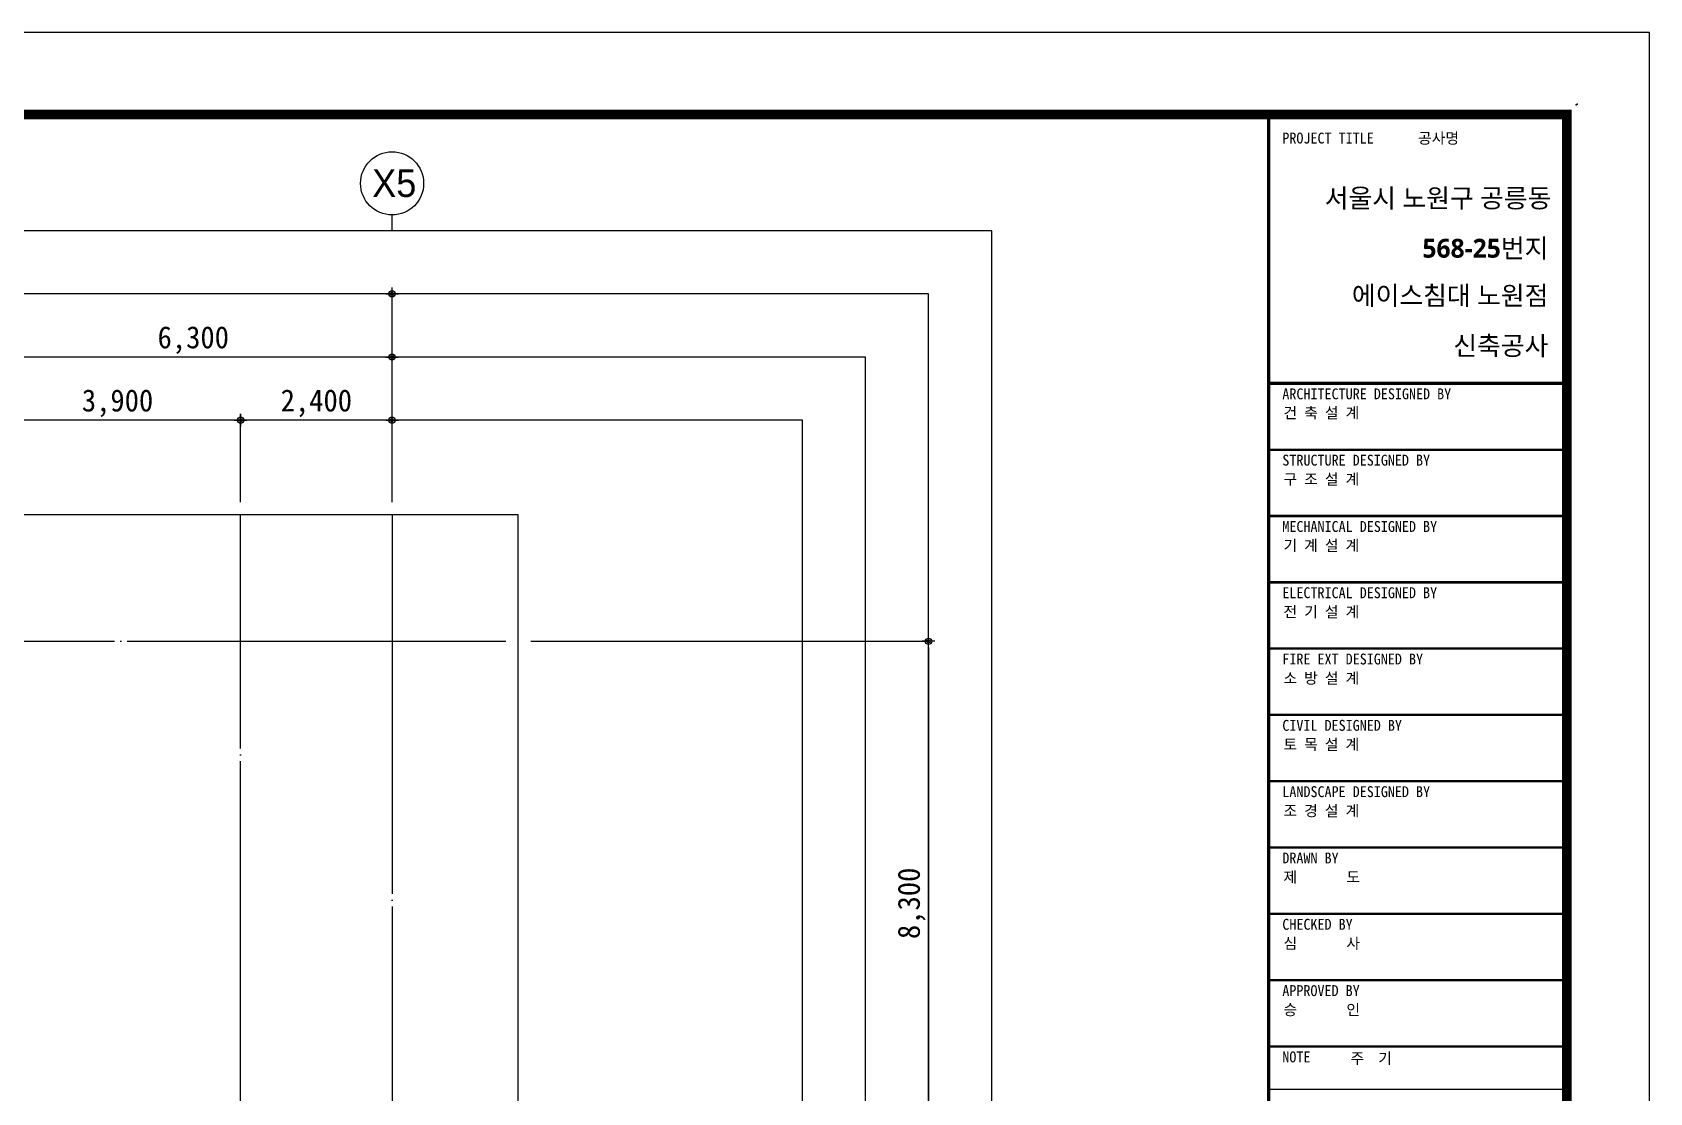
# Model space of a CAD drawing. Header units: millimetres. Extents: x 126000 to 189000, y 0 to 44550.
# Drawn here: x 163375 to 189000, y 27762 to 44550 of the extents above; entities that cross this region are included whole.
import ezdxf
from ezdxf.enums import TextEntityAlignment as Align

# ---------------------------------------------------------------- set-up
doc = ezdxf.new("R2010")
doc.units = ezdxf.units.MM
doc.header["$LTSCALE"] = 100
doc.linetypes.add('CEN', pattern=[62, 60, -1, 0, -1])
for name, color, linetype in [('A-TITLE', 2, 'Continuous'), ('CEN', 1, 'CEN'), ('DIM', 7, 'Continuous'), ('FOR', 4, 'Continuous'), ('TEXT', 3, 'Continuous'), ('새로운 블럭$0$FOR', 4, 'Continuous')]:
    doc.layers.add(name, color=color, linetype=linetype)
doc.styles.add('buble', font='')
doc.styles.get("Standard").update_dxf_attribs({"font": 'Arial.ttf'})
doc.styles.add('돋움', font='')
doc.styles.add('돋음체', font='')
doc.styles.add('맑은 고딕', font='')
doc.styles.add('새로운 블럭$0$돋음체', font='')
doc.styles.get('buble').set_extended_font_data('HY울릉도L')
doc.styles.get('돋움').set_extended_font_data('DotumChe')
doc.styles.get('돋음체').set_extended_font_data('DotumChe')
doc.styles.get('맑은 고딕').set_extended_font_data('Malgun Gothic', bold=True)
doc.styles.get('새로운 블럭$0$돋음체').set_extended_font_data('DotumChe')
doc.dimstyles.new('ISO-25', dxfattribs={"dimtxt": 2.5, "dimasz": 2.5, "dimexe": 1.25, "dimexo": 0.625, "dimtad": 1, "dimtxsty": 'Standard', "dimcen": 2.5, "dimadec": 0, "dimazin": 0, "dimtfac": 1, "dimtmove": 0, "dimatfit": 3, "dimfxl": 1, "dimarcsym": 0})

# ---------------------------------------------------------------- blocks, each defined once
blk = doc.blocks.new('Z_DOT')
at = {"layer": 'DIM', "color": 7}
for p, q in [((-1, 0), (1, 0)), ((0, -1), (0, 1))]:
    blk.add_line(p, q, dxfattribs=at)
for radius in [0.5, 0.25]:
    blk.add_circle((0, 0), radius, dxfattribs=at)
blk = doc.blocks.new('*D28')
at = {"layer": 'Defpoints', "color": 0, "transparency": 16777216}
for p in [(162775, 38409), (162775, 36909), (166675, 36909)]:
    blk.add_point(p, dxfattribs=at)
at = {"layer": 'DIM', "color": 6, "lineweight": -2, "transparency": 16777216}
for p, q in [((162775, 37109), (162775, 38409)), ((166575, 38409), (162875, 38409)), ((166675, 37109), (166675, 38409))]:
    blk.add_line(p, q, dxfattribs=at)
at = {"layer": 'DIM', "color": 6, "lineweight": -2, "transparency": 16777216, "xscale": 100, "yscale": 100, "zscale": 100, "rotation": 180}
blk.add_blockref('Z_DOT', (162775, 38409), dxfattribs=at)
at = {"layer": 'DIM', "color": 6, "lineweight": -2, "transparency": 16777216, "xscale": 100, "yscale": 100, "zscale": 100}
blk.add_blockref('Z_DOT', (166675, 38409), dxfattribs=at)
at = {"layer": 'DIM', "color": 0, "transparency": 16777216, "insert": (164725, 38677), "char_height": 350, "attachment_point": 5, "style": '돋움'}
blk.add_mtext('3,900', dxfattribs=at)
blk = doc.blocks.new('*D29')
at = {"layer": 'Defpoints', "color": 0, "transparency": 16777216}
for p in [(166675, 38409), (166675, 36909), (169075, 36909)]:
    blk.add_point(p, dxfattribs=at)
at = {"layer": 'DIM', "color": 6, "lineweight": -2, "transparency": 16777216}
for p, q in [((166675, 37109), (166675, 38409)), ((168975, 38409), (166775, 38409)), ((169075, 37109), (169075, 38409))]:
    blk.add_line(p, q, dxfattribs=at)
at = {"layer": 'DIM', "color": 6, "lineweight": -2, "transparency": 16777216, "xscale": 100, "yscale": 100, "zscale": 100, "rotation": 180}
blk.add_blockref('Z_DOT', (166675, 38409), dxfattribs=at)
at = {"layer": 'DIM', "color": 6, "lineweight": -2, "transparency": 16777216, "xscale": 100, "yscale": 100, "zscale": 100}
blk.add_blockref('Z_DOT', (169075, 38409), dxfattribs=at)
at = {"layer": 'DIM', "color": 0, "transparency": 16777216, "insert": (167875, 38677), "char_height": 350, "attachment_point": 5, "style": '돋움'}
blk.add_mtext('2,400', dxfattribs=at)
blk = doc.blocks.new('*D30')
at = {"layer": 'Defpoints', "color": 0, "transparency": 16777216}
for p in [(162775, 39409), (162775, 36909), (169075, 36909)]:
    blk.add_point(p, dxfattribs=at)
at = {"layer": 'DIM', "color": 6, "lineweight": -2, "transparency": 16777216}
for p, q in [((162775, 37109), (162775, 39409)), ((168975, 39409), (162875, 39409)), ((169075, 37109), (169075, 39409))]:
    blk.add_line(p, q, dxfattribs=at)
at = {"layer": 'DIM', "color": 6, "lineweight": -2, "transparency": 16777216, "xscale": 100, "yscale": 100, "zscale": 100, "rotation": 180}
blk.add_blockref('Z_DOT', (162775, 39409), dxfattribs=at)
at = {"layer": 'DIM', "color": 6, "lineweight": -2, "transparency": 16777216, "xscale": 100, "yscale": 100, "zscale": 100}
blk.add_blockref('Z_DOT', (169075, 39409), dxfattribs=at)
at = {"layer": 'DIM', "color": 0, "transparency": 16777216, "insert": (165925, 39677), "char_height": 350, "attachment_point": 5, "style": '돋움'}
blk.add_mtext('6,300', dxfattribs=at)
blk = doc.blocks.new('*D31')
at = {"layer": 'Defpoints', "color": 0, "transparency": 16777216}
for p in [(142075, 40409), (142075, 36909), (169075, 36909)]:
    blk.add_point(p, dxfattribs=at)
at = {"layer": 'DIM', "color": 6, "lineweight": -2, "transparency": 16777216}
for p, q in [((142075, 37109), (142075, 40409)), ((168975, 40409), (142175, 40409)), ((169075, 37109), (169075, 40409))]:
    blk.add_line(p, q, dxfattribs=at)
at = {"layer": 'DIM', "color": 6, "lineweight": -2, "transparency": 16777216, "xscale": 100, "yscale": 100, "zscale": 100, "rotation": 180}
blk.add_blockref('Z_DOT', (142075, 40409), dxfattribs=at)
at = {"layer": 'DIM', "color": 6, "lineweight": -2, "transparency": 16777216, "xscale": 100, "yscale": 100, "zscale": 100}
blk.add_blockref('Z_DOT', (169075, 40409), dxfattribs=at)
at = {"layer": 'DIM', "color": 0, "transparency": 16777216, "insert": (155575, 40677), "char_height": 350, "attachment_point": 5, "style": '돋움'}
blk.add_mtext('27,000', dxfattribs=at)
blk = doc.blocks.new('*D42')
at = {"layer": 'Defpoints', "color": 0, "transparency": 16777216}
for p in [(171075, 34909), (171075, 26609), (177575, 26609)]:
    blk.add_point(p, dxfattribs=at)
at = {"layer": 'DIM', "color": 6, "lineweight": -2, "transparency": 16777216}
for p, q in [((171275, 34909), (177575, 34909)), ((177575, 34809), (177575, 26709)), ((171275, 26609), (177575, 26609))]:
    blk.add_line(p, q, dxfattribs=at)
at = {"layer": 'DIM', "color": 6, "lineweight": -2, "transparency": 16777216, "xscale": 100, "yscale": 100, "zscale": 100}
for p, rotation in [((177575, 34909), 90), ((177575, 26609), 270)]:
    blk.add_blockref('Z_DOT', p, dxfattribs=dict(at, rotation=rotation))
at = {"layer": 'DIM', "color": 0, "transparency": 16777216, "insert": (177307, 30759), "char_height": 350, "attachment_point": 5, "rotation": 90, "style": '돋움'}
blk.add_mtext('8,300', dxfattribs=at)
blk = doc.blocks.new('A$C0DB842BB')
for p in [(61838, 43400), (61852, 43414)]:
    blk.add_point(p)
at = {"layer": 'FOR', "color": 9}
blk.add_line((56963, 27817), (61688, 27817), dxfattribs=at)
at = {"layer": 'FOR', "color": 1}
blk.add_lwpolyline([(63000, 0), (63000, 44550), (0, 44550), (0, 0)], close=True, dxfattribs=at)
at = {"layer": 'FOR', "color": 7, "const_width": 150}
blk.add_lwpolyline([(61688, 43250), (2187, 43250), (2187, 1750), (61688, 1750)], close=True, dxfattribs=at)
at = {"layer": 'FOR', "color": 7}
for points, const_width in [([(56963, 1750), (56963, 43250)], 56.2), ([(56963, 38992), (61688, 38992)], 56.2), ([(56963, 37942), (61688, 37942)], 37.5), ([(56963, 36892), (61688, 36892)], 37.5), ([(56963, 35842), (61688, 35842)], 37.5), ([(56963, 34792), (61688, 34792)], 37.5), ([(56963, 33742), (61688, 33742)], 37.5), ([(56963, 32692), (61688, 32692)], 37.5), ([(56963, 31642), (61688, 31642)], 37.5), ([(56963, 30592), (61688, 30592)], 37.5), ([(56963, 29542), (61688, 29542)], 37.5), ([(56963, 28492), (61688, 28492)], 37.5)]:
    blk.add_lwpolyline(points, dxfattribs=dict(at, const_width=const_width))
for s, style, p in [('공사명', '돋음체', (59330, 42788)), ('건 축 설 계', '새로운 블럭$0$돋음체', (57198, 38439)), ('구 조 설 계', '새로운 블럭$0$돋음체', (57198, 37389)), ('기 계 설 계', '새로운 블럭$0$돋음체', (57198, 36339)), ('전 기 설 계', '새로운 블럭$0$돋음체', (57198, 35289)), ('소 방 설 계', '새로운 블럭$0$돋음체', (57198, 34239)), ('토 목 설 계', '새로운 블럭$0$돋음체', (57198, 33189)), ('조 경 설 계', '새로운 블럭$0$돋음체', (57198, 32139)), ('제       도', '새로운 블럭$0$돋음체', (57198, 31089)), ('심       사', '새로운 블럭$0$돋음체', (57198, 30039)), ('승       인', '새로운 블럭$0$돋음체', (57198, 28989)), ('주  기', '새로운 블럭$0$돋음체', (58261, 28219))]:
    blk.add_text(s, height=172.5, dxfattribs=dict(style=style)).set_placement(p)
at = {"layer": 'A-TITLE', "style": '맑은 고딕'}
for s, p in [('서울시 노원구 공릉동', (61443, 41686)), ('568-25번지', (61395, 40892)), ('에이스침대 노원점', (61395, 40142)), ('신축공사', (61395, 39348))]:
    blk.add_text(s, height=300, dxfattribs=at).set_placement(p, align=Align.BOTTOM_RIGHT)
at = {"layer": 'FOR', "color": 7, "linetype": 'Continuous', "style": '돋음체', "width": 1}
blk.add_text('PROJECT TITLE', height=172.5, dxfattribs=at).set_placement((57180, 42790))
at = {"layer": '새로운 블럭$0$FOR', "color": 7, "linetype": 'Continuous', "style": '새로운 블럭$0$돋음체', "width": 1}
for s, p in [('ARCHITECTURE DESIGNED BY', (57180, 38740)), ('STRUCTURE DESIGNED BY', (57180, 37690)), ('MECHANICAL DESIGNED BY', (57180, 36640)), ('ELECTRICAL DESIGNED BY', (57180, 35591)), ('FIRE EXT DESIGNED BY', (57180, 34541)), ('CIVIL DESIGNED BY', (57180, 33491)), ('LANDSCAPE DESIGNED BY', (57180, 32441)), ('DRAWN BY', (57180, 31391)), ('CHECKED BY', (57180, 30341)), ('APPROVED BY', (57180, 29291)), ('NOTE', (57180, 28241))]:
    blk.add_text(s, height=172.5, dxfattribs=at).set_placement(p)

msp = doc.modelspace()

# ---------------------------------------------------------------- linework, layer by layer
at = {"layer": 'CEN'}
for p, q in [((166675.2, 20809.1), (166675.2, 36909.1)), ((169075.2, 36909.1), (169075.2, 7809.1)), ((140075.2, 34909.1), (171075.2, 34909.1))]:
    msp.add_line(p, q, dxfattribs=at)
at = {"layer": 'Defpoints', "color": 26}
for points in [[(178575.2, 41409.1), (132575.2, 41409.1), (132575.2, 3309.1), (178575.2, 3309.1)], [(177575.2, 40409.1), (133575.2, 40409.1), (133575.2, 4309.1), (177575.2, 4309.1)], [(176575.2, 39409.1), (134575.2, 39409.1), (134575.2, 5309.1), (176575.2, 5309.1)], [(175575.2, 38409.1), (135575.2, 38409.1), (135575.2, 6309.1), (175575.2, 6309.1)], [(171075.2, 36909.1), (140075.2, 36909.1), (140075.2, 7809.1), (171075.2, 7809.1)]]:
    msp.add_lwpolyline(points, close=True, dxfattribs=at)
at = {"layer": 'DIM', "color": 6}
msp.add_line((169075.2, 41409.1), (169075.2, 41659.1), dxfattribs=at)
msp.add_circle((169075.2, 42159.1), 500, dxfattribs=at)

# ---------------------------------------------------------------- block references
at = {"layer": 'TEXT'}
msp.add_blockref('A$C0DB842BB', (126000, 0), dxfattribs=at)

# ---------------------------------------------------------------- texts
at = {"layer": 'DIM', "color": 3, "style": 'buble'}
msp.add_text('X5', height=437.5, dxfattribs=at).set_placement((169109.5, 42159.1), align=Align.MIDDLE)

# ---------------------------------------------------------------- dimensions: what is measured, and where the dimension line sits
at = {"layer": 'DIM'}
for base, p1, p2, angle, picture, middle in [((142075.2, 40409.1), (169075.2, 36909.1), (142075.2, 36909.1), 180, '*D31', (155575.2, 40677.5)), ((162775.2, 39409.1), (169075.2, 36909.1), (162775.2, 36909.1), 180, '*D30', (165925.2, 39677.5)), ((162775.2, 38409.1), (166675.2, 36909.1), (162775.2, 36909.1), 180, '*D28', (164725.2, 38677.5)), ((166675.2, 38409.1), (169075.2, 36909.1), (166675.2, 36909.1), 180, '*D29', (167875.2, 38677.5)), ((177575.2, 26609.1), (171075.2, 34909.1), (171075.2, 26609.1), 270, '*D42', (177306.9, 30759.1))]:
    dim = msp.add_linear_dim(base=base, p1=p1, p2=p2, angle=angle, dimstyle='ISO-25', override={"dimscale": 100, "dimtxt": 3.5, "dimasz": 1, "dimexe": 0, "dimexo": 2, "dimgap": 0.6, "dimdec": 0, "dimlunit": 6, "dimtxsty": '돋움', "dimblk1": 'Z_DOT', "dimblk2": 'Z_DOT', "dimsah": 1, "dimclrd": 6, "dimclre": 6, "dimtix": 1}, dxfattribs=at)
    dim.commit()
    dim.dimension.update_dxf_attribs({"geometry": picture, "text_midpoint": middle})

doc.saveas('drawing.dxf')
